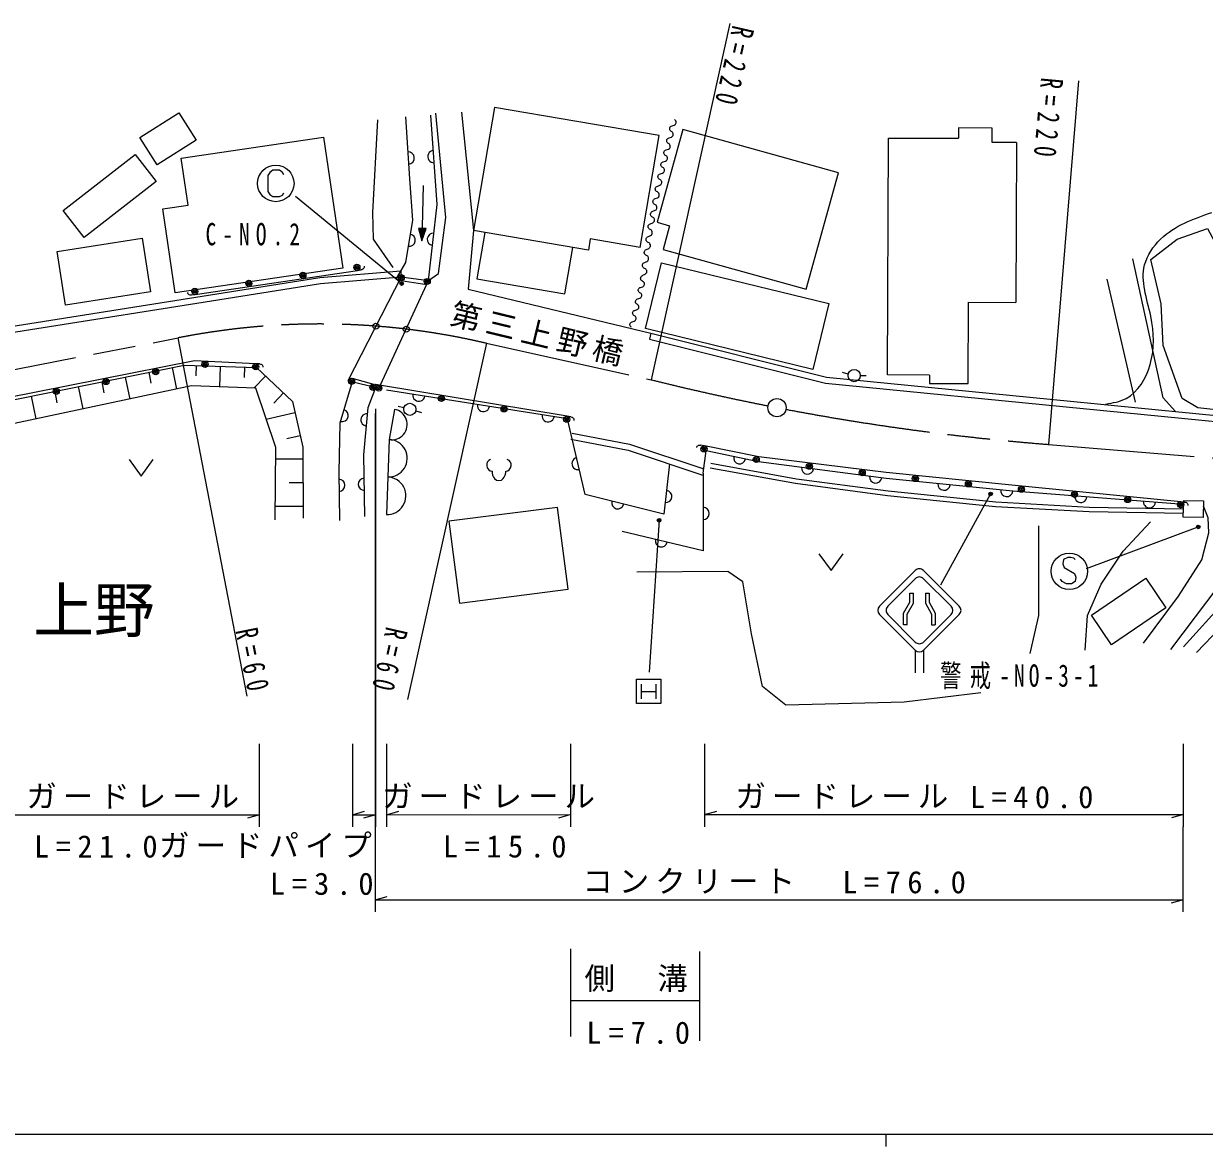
# Model space of a CAD drawing. Units: millimetres, scale not verified. Extents: x 40000 to 680000, y 20000 to 380000.
# Drawn here: x 197043 to 294215, y 204000 to 296352 of the extents above; entities that cross this region are included whole.
import ezdxf
from ezdxf.enums import TextEntityAlignment as Align

# ---------------------------------------------------------------- set-up
doc = ezdxf.new("R2010")
doc.units = ezdxf.units.MM
doc.header["$LTSCALE"] = 1000
doc.header["$PDMODE"] = 32
doc.header["$PDSIZE"] = 500
doc.linetypes.add('CHAIN', pattern=[18.5, 12, -1.5, 3.5, -1.5])
for name, color, linetype, lineweight in [('M-BGD', 7, 'Continuous', 13), ('M-BMK', 2, 'CHAIN', 13), ('M-BMK-SRVR', 3, 'Continuous', 13), ('M-STR-HTXT', 7, 'Continuous', 13), ('M-STR-STR1', 1, 'Continuous', 13), ('M-STR-STRC', 7, 'Continuous', 13), ('M-TTL-BAND', 7, 'Continuous', 13)]:
    doc.layers.add(name, color=color, linetype=linetype, lineweight=lineweight)
doc.layers.add('M-BMK-HTXT', color=7, linetype='Continuous')
doc.layers.add('M-OTRS', color=6, linetype='Continuous')
doc.styles.add('ＭＳ ゴシック', font='')
doc.styles.get('ＭＳ ゴシック').set_extended_font_data('MS Gothic')

msp = doc.modelspace()

# ---------------------------------------------------------------- linework, layer by layer
at = {"layer": 'M-BGD'}
for p, q in [((247781, 277937), (249348, 287140)), ((278746, 286564), (278692, 273411)), ((229937, 283049), (229821, 278499)), ((243520, 277728), (234068, 279338)), ((211169, 274082), (224508, 276058)), ((224508, 276058), (224805, 276102)), ((228081, 276010), (228121, 275511)), ((228095, 275218), (230225, 274896)), ((286192, 275329), (288532, 265210)), ((210873, 274038), (211169, 274082)), ((211240, 268225), (211213, 267382)), ((216452, 268355), (216152, 268369)), ((205406, 267278), (205772, 265473)), ((207342, 267670), (207523, 266776)), ((209278, 268061), (209635, 266293)), ((213230, 268161), (213175, 266467)), ((215220, 268096), (215192, 267245)), ((216951, 267366), (216002, 266364)), ((264908, 267524), (264424, 267647)), ((265893, 267410), (266393, 267420)), ((271593, 267438), (268132, 267452)), ((201535, 266494), (201908, 264653)), ((203471, 266886), (203655, 265975)), ((225865, 266670), (224102, 267173)), ((226318, 266620), (226022, 266669)), ((241775, 264054), (226318, 266620)), ((197664, 265711), (198044, 263833)), ((199600, 266103), (199788, 265173)), ((218424, 265971), (217636, 265138)), ((219374, 264334), (217016, 263798)), ((228345, 264741), (227858, 264855)), ((229316, 264500), (229799, 264374)), ((242071, 264005), (241775, 264054)), ((219801, 262454), (218715, 262207)), ((253082, 261615), (252788, 261675)), ((220021, 260538), (217785, 260523)), ((252967, 259367), (253202, 261222)), ((220034, 258587), (218903, 258580)), ((220047, 256636), (217760, 256621)), ((292585, 256998), (292287, 257027))]:
    msp.add_line(p, q, dxfattribs=at)
for points in [[(211245, 286771), (208033, 284735), (206611, 286979), (209822, 289015)], [(207943, 283378), (202018, 278764), (200293, 280980), (206217, 285594)], [(229821, 278499), (230166, 279490), (229527, 279507)], [(229824, 278619), (230105, 279452), (229586, 279465)], [(229827, 278739), (230044, 279413), (229645, 279424)], [(229830, 278859), (229983, 279375), (229704, 279382)], [(229833, 278979), (229922, 279336), (229762, 279340)], [(229837, 279139), (229861, 279298), (229821, 279299)], [(294480, 279500), (296616, 275533), (299820, 273245), (302211, 266432), (302262, 264957), (300991, 263940), (293668, 264753), (292397, 265515), (290820, 269888), (290667, 273295), (289802, 276956), (291988, 278635)], [(207492, 274287), (200481, 273201), (199798, 277608), (206809, 278695)], [(261979, 267910), (248213, 271280), (249537, 276689), (263303, 273319)], [(240985, 256561), (232047, 255419), (232906, 248694), (241845, 249836)], [(294102, 255716), (292476, 255765), (292517, 257139), (294143, 257090)], [(291052, 248293), (286583, 245249), (284919, 247693), (289388, 250737)]]:
    msp.add_lwpolyline(points, close=True, dxfattribs=at)
for points in [[(228482, 288689), (228808, 283579), (229036, 280195), (228483, 276712), (227702, 275378)], [(230371, 275216), (231175, 275805), (231786, 280407), (230961, 288979)], [(230371, 275216), (231086, 281464), (230565, 288819)], [(233073, 289080), (234068, 279338), (233628, 274500), (248666, 270894), (248544, 270409)], [(249348, 287140), (235789, 289448), (234068, 279338)], [(227466, 276288), (225839, 278627), (225788, 280814), (226193, 288441)], [(264105, 284084), (251302, 287655), (249171, 280015)], [(250359, 287474), (250305, 287508), (250256, 287562), (250226, 287611), (250216, 287655), (250211, 287719), (250230, 287798), (250264, 287852), (250293, 287886), (250342, 287916), (250411, 287941), (250593, 288001), (250666, 288046), (250696, 288080), (250730, 288134), (250744, 288193), (250744, 288277), (250719, 288346), (250689, 288395), (250655, 288424), (250601, 288458)], [(278746, 286564), (276737, 286573), (276741, 287756), (273985, 287767), (273981, 286919)], [(210007, 285293), (221729, 287024), (223322, 276234)], [(250118, 286490), (250064, 286524), (250014, 286578), (249985, 286627), (249975, 286671), (249970, 286735), (249989, 286813), (250023, 286868), (250052, 286902), (250101, 286932), (250170, 286957), (250352, 287017), (250425, 287061), (250454, 287096), (250489, 287150), (250503, 287209), (250503, 287293), (250478, 287361), (250448, 287410), (250414, 287440), (250359, 287474)], [(268132, 267452), (268212, 286943), (273981, 286919)], [(249877, 285505), (249823, 285539), (249773, 285593), (249744, 285642), (249733, 285686), (249728, 285750), (249748, 285829), (249782, 285883), (249811, 285918), (249860, 285948), (249929, 285972), (250110, 286032), (250184, 286077), (250213, 286111), (250247, 286166), (250262, 286225), (250262, 286308), (250237, 286377), (250207, 286426), (250172, 286455), (250118, 286490)], [(208506, 281110), (210579, 281416), (210007, 285293)], [(249636, 284521), (249581, 284555), (249532, 284609), (249502, 284658), (249492, 284702), (249487, 284766), (249506, 284845), (249541, 284899), (249570, 284934), (249619, 284963), (249688, 284988), (249869, 285048), (249943, 285093), (249972, 285127), (250006, 285181), (250021, 285240), (250020, 285324), (249995, 285393), (249966, 285442), (249931, 285471), (249877, 285505)], [(249395, 283537), (249340, 283571), (249291, 283625), (249261, 283674), (249251, 283718), (249246, 283782), (249265, 283860), (249299, 283915), (249329, 283949), (249378, 283979), (249446, 284004), (249628, 284064), (249702, 284108), (249731, 284143), (249765, 284197), (249780, 284256), (249779, 284340), (249754, 284408), (249725, 284457), (249690, 284487), (249636, 284521)], [(249663, 277780), (261431, 274498), (264105, 284084)], [(249196, 282505), (249138, 282537), (249084, 282590), (249051, 282639), (249038, 282685), (249029, 282751), (249045, 282833), (249078, 282891), (249106, 282928), (249156, 282962), (249225, 282991), (249410, 283063), (249484, 283113), (249513, 283150), (249545, 283208), (249557, 283270), (249553, 283356), (249523, 283426), (249490, 283475), (249452, 283504), (249395, 283537)], [(248998, 281473), (248940, 281505), (248886, 281558), (248853, 281608), (248840, 281653), (248831, 281719), (248847, 281801), (248880, 281859), (248908, 281896), (248957, 281930), (249027, 281959), (249212, 282031), (249286, 282081), (249314, 282118), (249347, 282176), (249359, 282238), (249354, 282324), (249325, 282394), (249291, 282443), (249254, 282472), (249196, 282505)], [(223322, 276234), (209527, 274197), (208506, 281110)], [(248799, 280441), (248742, 280473), (248688, 280526), (248654, 280576), (248642, 280621), (248633, 280687), (248649, 280769), (248681, 280827), (248710, 280864), (248759, 280898), (248829, 280927), (249014, 280999), (249088, 281049), (249116, 281086), (249149, 281144), (249161, 281206), (249156, 281292), (249126, 281362), (249093, 281411), (249056, 281440), (248998, 281473)], [(248601, 279409), (248543, 279441), (248489, 279494), (248456, 279544), (248443, 279589), (248434, 279655), (248450, 279737), (248483, 279795), (248511, 279833), (248561, 279866), (248630, 279895), (248815, 279967), (248889, 280017), (248918, 280054), (248950, 280112), (248962, 280174), (248957, 280260), (248928, 280330), (248895, 280379), (248857, 280408), (248799, 280441)], [(249171, 280015), (250206, 279727), (249663, 277780)], [(235000, 279179), (234349, 275355), (241591, 274122), (242242, 277946)], [(248450, 278345), (248390, 278375), (248332, 278427), (248295, 278475), (248280, 278521), (248268, 278588), (248280, 278673), (248310, 278734), (248338, 278773), (248386, 278810), (248456, 278843), (248641, 278926), (248714, 278980), (248741, 279020), (248772, 279081), (248781, 279145), (248772, 279233), (248738, 279302), (248702, 279351), (248662, 279378), (248601, 279409)], [(247781, 277937), (243675, 278637), (243520, 277728)], [(248300, 277281), (248239, 277312), (248181, 277363), (248145, 277412), (248129, 277457), (248117, 277524), (248129, 277609), (248160, 277670), (248187, 277710), (248235, 277746), (248305, 277780), (248491, 277862), (248563, 277917), (248591, 277956), (248621, 278017), (248630, 278081), (248621, 278169), (248587, 278239), (248551, 278287), (248511, 278315), (248450, 278345)], [(248149, 276218), (248088, 276248), (248030, 276299), (247994, 276348), (247979, 276394), (247966, 276460), (247979, 276546), (248009, 276606), (248036, 276646), (248085, 276682), (248155, 276716), (248340, 276798), (248413, 276853), (248440, 276892), (248470, 276953), (248479, 277017), (248470, 277105), (248437, 277175), (248400, 277224), (248361, 277251), (248300, 277281)], [(291842, 264444), (290820, 265566), (288327, 277007)], [(151294, 274617), (162345, 271337), (164657, 271269), (176277, 268898), (179875, 268899), (211213, 273858), (221423, 275471), (228081, 276010)], [(225065, 276393), (225071, 276353), (225060, 276291), (225037, 276237), (224995, 276180), (224950, 276143), (224884, 276113), (224805, 276102)], [(247998, 275154), (247938, 275184), (247880, 275236), (247843, 275284), (247828, 275330), (247816, 275397), (247828, 275482), (247858, 275543), (247885, 275582), (247934, 275619), (248004, 275652), (248189, 275734), (248262, 275789), (248289, 275829), (248320, 275890), (248329, 275953), (248319, 276041), (248286, 276111), (248249, 276160), (248210, 276187), (248149, 276218)], [(151151, 274138), (162265, 270839), (164600, 270771), (176227, 268398), (179914, 268399), (211291, 273364), (221482, 274974), (228121, 275511)], [(247768, 274209), (247716, 274242), (247669, 274294), (247640, 274340), (247630, 274383), (247625, 274444), (247644, 274520), (247676, 274572), (247705, 274605), (247752, 274634), (247817, 274658), (247992, 274715), (248062, 274758), (248090, 274791), (248123, 274843), (248137, 274900), (248136, 274980), (248112, 275046), (248084, 275093), (248050, 275121), (247998, 275154)], [(210873, 274038), (210793, 274027), (210742, 274029), (210679, 274050), (210635, 274074), (210599, 274109), (210561, 274164), (210544, 274212), (210539, 274242)], [(247538, 273265), (247486, 273297), (247439, 273349), (247410, 273396), (247400, 273438), (247395, 273499), (247414, 273575), (247446, 273627), (247474, 273660), (247521, 273689), (247587, 273713), (247761, 273771), (247832, 273813), (247860, 273847), (247893, 273899), (247907, 273955), (247906, 274036), (247882, 274101), (247854, 274148), (247820, 274177), (247768, 274209)], [(247308, 272320), (247256, 272353), (247209, 272404), (247180, 272451), (247170, 272494), (247165, 272555), (247184, 272630), (247216, 272683), (247244, 272716), (247291, 272744), (247357, 272768), (247531, 272826), (247602, 272869), (247630, 272902), (247663, 272954), (247676, 273011), (247676, 273091), (247652, 273157), (247623, 273204), (247590, 273232), (247538, 273265)], [(271593, 267438), (271590, 266751), (274779, 266752), (274806, 273427), (278692, 273411)], [(247078, 271375), (247026, 271408), (246978, 271460), (246950, 271507), (246940, 271549), (246935, 271610), (246953, 271686), (246986, 271738), (247014, 271771), (247061, 271800), (247127, 271824), (247301, 271881), (247372, 271924), (247400, 271957), (247433, 272009), (247446, 272066), (247446, 272146), (247422, 272212), (247393, 272259), (247360, 272287), (247308, 272320)], [(248544, 270409), (263026, 266776), (305441, 262604)], [(248666, 270894), (263112, 267269), (305490, 263101)], [(190890, 264340), (210245, 268257), (216215, 268064), (219161, 265273), (220014, 261514), (220053, 255661)], [(216152, 268369), (211117, 268605), (195586, 265535)], [(216452, 268355), (216531, 268352), (216581, 268339), (216639, 268306), (216678, 268275), (216706, 268233), (216733, 268172), (216741, 268122), (216740, 268092)], [(217753, 255544), (217791, 261475), (216162, 266358), (210852, 266552), (192402, 262635)], [(224075, 266878), (223077, 263489), (222977, 259467), (223028, 255495)], [(225128, 255804), (225031, 260888), (225385, 264781), (225964, 266294)], [(225685, 266471), (225692, 266511), (225721, 266567), (225759, 266611), (225816, 266652), (225871, 266674), (225943, 266682), (226022, 266669)], [(250195, 260133), (249734, 255991), (243268, 257607), (241793, 263836), (226910, 266211)], [(227573, 264621), (227123, 262143), (226898, 255965)], [(242071, 264005), (242150, 263991), (242198, 263973), (242252, 263934), (242287, 263898), (242310, 263853), (242329, 263789), (242331, 263738), (242326, 263709)], [(242173, 262663), (246913, 261754), (253012, 259721)], [(242078, 262172), (246786, 261269), (252948, 259215)], [(252445, 261489), (252452, 261529), (252484, 261583), (252523, 261626), (252582, 261666), (252637, 261685), (252710, 261691), (252788, 261675)], [(292287, 257027), (278372, 258384), (268023, 259418), (257545, 260710), (253082, 261615)], [(205718, 260488), (206718, 259128), (207718, 260488)], [(235479, 260491), (235319, 260411), (235199, 260291), (235159, 260131), (235159, 259971), (235199, 259811), (235319, 259651), (235439, 259571), (235599, 259531), (235599, 259411), (235639, 259211), (235719, 259051), (235799, 258931), (235959, 258811), (236159, 258771), (236359, 258811), (236519, 258931), (236599, 259051), (236679, 259212), (236719, 259412), (236719, 259532), (236879, 259572), (236999, 259652), (237119, 259812), (237159, 259972), (237159, 260132), (237119, 260292), (236999, 260412), (236839, 260492)], [(292507, 256808), (278451, 257896), (268038, 258941), (257529, 260319), (253202, 261222)], [(292485, 256046), (284727, 256185), (277025, 256612), (268133, 257515), (260573, 258512), (253535, 259795)], [(253607, 260189), (260635, 258908), (268179, 257912), (277056, 257011), (284742, 256585), (292492, 256446)], [(252967, 259367), (252968, 252996), (246311, 254564)], [(289198, 245392), (292098, 249244), (294000, 252240), (294570, 254475), (294522, 255711), (294130, 256661)], [(292585, 256998), (292665, 256991), (292714, 256976), (292771, 256940), (292808, 256906), (292833, 256864), (292858, 256801), (292863, 256750), (292860, 256720)], [(280576, 255044), (280576, 247674), (279864, 244535)], [(284396, 244821), (284586, 247674), (285727, 250242), (287533, 252952), (289768, 255378)], [(297967, 255498), (296425, 251479), (291433, 244870)], [(300022, 255240), (298971, 253149), (295870, 248807), (292488, 245085)], [(293559, 244634), (297449, 248694), (299705, 251739), (301583, 255044)], [(262496, 252741), (263496, 251381), (264496, 252741)], [(275831, 241302), (269507, 240540), (259760, 240301), (257858, 241823), (256954, 246150), (256240, 250429), (255004, 251285), (247500, 251236)]]:
    msp.add_lwpolyline(points, dxfattribs=at)
for centre, radius in [((224471, 276305), 250), ((224471, 276305), 150), ((224471, 276305), 50), ((215579, 274988), 250), ((215579, 274988), 150), ((215579, 274988), 50), ((220025, 275647), 250), ((220025, 275647), 150), ((220025, 275647), 50), ((228132, 275466), 250), ((228132, 275466), 150), ((228132, 275466), 50), ((230263, 275143), 250), ((230263, 275143), 150), ((230263, 275143), 50), ((211133, 274330), 250), ((211133, 274330), 150), ((211133, 274330), 50), ((211970, 268315), 250), ((211970, 268315), 150), ((211970, 268315), 50), ((216140, 268120), 250), ((216140, 268120), 150), ((207920, 267718), 250), ((207920, 267718), 150), ((207920, 267718), 50), ((216140, 268120), 50), ((265393, 267401), 500), ((199730, 266099), 250), ((203825, 266909), 250), ((203825, 266909), 150), ((203825, 266909), 50), ((224034, 266933), 250), ((224034, 266933), 150), ((224034, 266933), 50), ((225796, 266430), 250), ((225796, 266430), 150), ((225796, 266430), 50), ((226277, 266373), 250), ((226277, 266373), 150), ((226277, 266373), 50), ((199730, 266099), 150), ((199730, 266099), 50), ((231429, 265518), 250), ((231429, 265518), 150), ((231429, 265518), 50), ((228832, 264626), 500), ((236582, 264662), 250), ((236582, 264662), 150), ((236582, 264662), 50), ((241734, 263807), 250), ((241734, 263807), 150), ((241734, 263807), 50), ((253033, 261370), 250), ((253033, 261370), 150), ((253033, 261370), 50), ((257333, 260498), 250), ((257333, 260498), 150), ((257333, 260498), 50), ((261705, 259945), 250), ((261705, 259945), 150), ((261705, 259945), 50), ((266060, 259408), 250), ((266060, 259408), 150), ((266060, 259408), 50), ((270427, 258926), 250), ((270427, 258926), 150), ((270427, 258926), 50), ((274793, 258490), 250), ((274793, 258490), 150), ((274793, 258490), 50), ((279161, 258056), 250), ((279161, 258056), 150), ((279161, 258056), 50), ((283528, 257630), 250), ((283528, 257630), 150), ((283528, 257630), 50), ((287895, 257204), 250), ((287895, 257204), 150), ((287895, 257204), 50), ((292263, 256779), 250), ((292263, 256779), 150), ((292263, 256779), 50)]:
    msp.add_circle(centre, radius, dxfattribs=at)
for centre, radius, start, end in [((228698, 285300), 500, 273.65096, 93.65096), ((230806, 285412), 500, 94.05605, 274.05605), ((228773, 278539), 500, 260.97885, 80.97885), ((230759, 278609), 500, 83.46983, 263.46983), ((229569, 265787), 500, 170.93047, 350.93047), ((223261, 264114), 500, 253.59695, 73.59695), ((227348, 263382), 1259, 259.70162, 79.70162), ((234885, 264938), 500, 170.93047, 350.93047), ((225291, 263752), 500, 84.81204, 264.81204), ((240202, 264090), 500, 170.93047, 350.93047), ((227067, 260599), 1546, 267.91848, 87.91848), ((242662, 260164), 500, 103.3201, 283.3201), ((255970, 260644), 500, 168.21304, 348.21304), ((261557, 259791), 500, 172.53073, 352.53073), ((222991, 258377), 500, 270.73169, 90.73169), ((225078, 258457), 500, 91.09423, 271.09423), ((226954, 257510), 1546, 267.91848, 87.91848), ((267163, 259056), 500, 172.53073, 352.53073), ((272787, 258465), 500, 174.26997, 354.26997), ((249898, 257457), 500, 263.65183, 83.65183), ((277953, 257946), 500, 174.26997, 354.26997), ((245942, 256939), 500, 165.97022, 345.97022), ((252968, 256065), 500, 270.00647, 90.00647), ((284051, 257463), 500, 175.57163, 355.57163), ((289689, 257026), 500, 175.57163, 355.57163), ((249526, 253807), 500, 166.74314, 346.74314)]:
    msp.add_arc(centre, radius, start, end, dxfattribs=at)
msp.add_open_spline([(286091, 265057), (286679, 265155), (287267, 265254), (287769, 265515), (288760, 266029), (289419, 267175), (289752, 268312), (290138, 269627), (290088, 270932), (289803, 272278), (289487, 273743), (288952, 275166), (289294, 276499), (289495, 277286), (290003, 278042), (290616, 278635), (291774, 279755), (293305, 280288), (294836, 280822)], degree=3, knots=[0, 0, 0, 0, 1, 1, 1, 2, 2, 2, 3, 3, 3, 4, 4, 4, 5, 5, 5, 6, 6, 6, 6], dxfattribs=at)
at = {"layer": 'M-BMK'}
for p, q in [((189538, 266604), (209759, 270502)), ((235124, 270057), (248676, 267060)), ((281413, 261739), (312861, 259130))]:
    msp.add_line(p, q, dxfattribs=at)
for centre, radius, start, end in [((221412, 211645), 60000, 76.78854, 101.19894), ((297021, 461129), 200000, 256.0117, 258.84901), ((297021, 461129), 200000, 259.2593, 265.52409)]:
    msp.add_arc(centre, radius, start, end, dxfattribs=at)
at = {"layer": 'M-BMK-SRVR'}
msp.add_circle((259042, 264768), 750, dxfattribs=at)
at = {"layer": 'M-OTRS'}
for p in [(226033, 271466), (228535, 271220)]:
    msp.add_point(p, dxfattribs=at)
at = {"layer": 'M-STR-HTXT'}
for p, q in [((255155, 296352), (248676, 267060)), ((281413, 261739), (283893, 291636)), ((215437, 241044), (209759, 270502)), ((235124, 270057), (228646, 240764)), ((226026, 230284), (226022, 264669)), ((225964, 264294), (225969, 223284)), ((216456, 230283), (216455, 237114)), ((224106, 237115), (224107, 230284)), ((226913, 237116), (226914, 230284)), ((242075, 230286), (242074, 237117)), ((253085, 237118), (253086, 230287)), ((292510, 230292), (292510, 237123)), ((195590, 231281), (216456, 231283)), ((216456, 231283), (215456, 231003)), ((224107, 231284), (225107, 231564)), ((224107, 231284), (226026, 231284)), ((226026, 231284), (225026, 231004)), ((226914, 231284), (227914, 231564)), ((226914, 231284), (242075, 231286)), ((242075, 231286), (241075, 231006)), ((253086, 231287), (254086, 231567)), ((253086, 231287), (292510, 231292)), ((292510, 231292), (291510, 231011)), ((292480, 223292), (292479, 230292)), ((225969, 224284), (226969, 224564)), ((225969, 224284), (292480, 224292)), ((292480, 224292), (291480, 224011)), ((242064, 213029), (242063, 220254)), ((252705, 212693), (252705, 220042)), ((242064, 215996), (252710, 215997))]:
    msp.add_line(p, q, dxfattribs=at)
at = {"layer": 'M-STR-STR1'}
for p, q in [((228121, 275511), (223711, 266969)), ((226286, 266326), (230371, 275216)), ((228121, 275511), (230371, 275216)), ((226286, 266326), (223711, 266969))]:
    msp.add_line(p, q, dxfattribs=at)
at = {"layer": 'M-STR-STRC'}
for p, q in [((228153, 274966), (219418, 282139)), ((276620, 257663), (272485, 250159)), ((249345, 255508), (248526, 243003)), ((284511, 251530), (293715, 254957)), ((270425, 251374), (267481, 248430)), ((271104, 251374), (274048, 248430)), ((268159, 248430), (270425, 250696)), ((271104, 250696), (273370, 248430)), ((269964, 249507), (270264, 249507)), ((271264, 249507), (271564, 249507)), ((267481, 247751), (270425, 244807)), ((268159, 247751), (270425, 245485)), ((269765, 246890), (269465, 246890)), ((274048, 247751), (271104, 244807)), ((271104, 245485), (273370, 247751)), ((271765, 246890), (272065, 246890)), ((270425, 244807), (270426, 242957)), ((271104, 244807), (271105, 242957)), ((247877, 242019), (247877, 240819)), ((249077, 242019), (249077, 240819)), ((247877, 241419), (249077, 241419))]:
    msp.add_line(p, q, dxfattribs=at)
for points in [[(218455, 283926), (218335, 284106), (218095, 284286), (217555, 284286), (217315, 284106), (217135, 283866), (217135, 282546), (217315, 282306), (217555, 282126), (218095, 282126), (218335, 282246), (218455, 282426)], [(283578, 252265), (283458, 252385), (283218, 252445), (282978, 252445), (282618, 252265), (282558, 251905), (282678, 251605), (283518, 251125), (283638, 250825), (283578, 250465), (283278, 250285), (282858, 250285), (282498, 250465), (282378, 250645)], [(269465, 246890), (269465, 247862), (269964, 248753), (269964, 249507)], [(269765, 246890), (269765, 247784), (270264, 248675), (270264, 249507)], [(271264, 249507), (271264, 248675), (271765, 247784), (271765, 246890)], [(271564, 249507), (271564, 248753), (272065, 247862), (272065, 246890)]]:
    msp.add_lwpolyline(points, dxfattribs=at)
msp.add_lwpolyline([(247477, 240419), (247477, 242419), (249477, 242419), (249477, 240419)], close=True, dxfattribs=at)
for centre, radius in [((217795, 283206), 1500), ((228153, 274966), 150), ((228153, 274966), 90), ((228153, 274966), 30), ((276620, 257663), 150), ((276620, 257663), 90), ((276620, 257663), 30), ((249345, 255508), 150), ((249345, 255508), 90), ((249345, 255508), 30), ((293715, 254957), 150), ((293715, 254957), 90), ((293715, 254957), 30), ((283098, 251305), 1500)]:
    msp.add_circle(centre, radius, dxfattribs=at)
for centre, start, end in [((270764, 251035), 45.00647, 135.00647), ((270764, 250356), 45.00634, 135.00647), ((267820, 248090), 135.00647, 225.00647), ((268499, 248090), 135.00647, 225.00653), ((273030, 248091), 315.00659, 45.00631), ((273709, 248091), 315.00647, 45.00647), ((270765, 245825), 225.00653, 315.00659), ((270765, 245146), 225.00647, 315.00647)]:
    msp.add_arc(centre, 480, start, end, dxfattribs=at)
at = {"layer": 'M-TTL-BAND'}
for p, q in [((40000, 205000), (579000, 205000)), ((268000, 205000), (268000, 204000))]:
    msp.add_line(p, q, dxfattribs=at)

# ---------------------------------------------------------------- texts
at = {"layer": 'M-BMK-HTXT', "style": 'ＭＳ ゴシック'}
msp.add_text('上野', height=3666, rotation=0.006, dxfattribs=at).set_placement((197826, 245180), align=Align.BOTTOM_LEFT)
at = {"layer": 'M-STR-HTXT', "char_height": 1833, "attachment_point": 7, "style": 'ＭＳ ゴシック'}
for s, insert, rotation in [('\\T1.61;\\W0.7;R=220', (255367, 296290), 257.106), ('\\T1.61;\\W0.7;R=220', (280747, 291962), 264.806), ('\\T1.65;\\W0.7;R=60', (214444, 246426), 281.406), ('\\T1.65;\\W0.7;R=60', (226857, 246817), 257.106), ('\\T1.2;ガードレール', (197273, 231781), 0.006), ('\\T1.2;ガードレール', (226557, 231784), 0.006), ('\\T1.2;ガードレール', (255631, 231787), 0.006), ('\\T1.43;L=40.0', (274914, 231790), 0.006), ('\\T1.43;L=21.0', (197904, 227729), 0.006), ('\\T1.2;ガードパイプ', (208195, 227730), 0.006), ('\\T1.43;L=15.0', (231557, 227733), 0.006), ('\\T1.46;L=3.0', (217310, 224661), 0.006), ('\\T1.2;コンクリート', (243029, 224786), 0.006), ('\\T1.43;L=76.0', (264423, 224788), 0.006), ('\\T1.2;側\u3000溝', (243206, 216699), 0.006), ('\\T1.46;L=7.0', (243356, 212408), 0.006)]:
    msp.add_mtext(s, dxfattribs=dict(at, insert=insert, rotation=rotation))
at = {"layer": 'M-STR-STR1', "insert": (231981, 271469), "char_height": 1833, "attachment_point": 7, "rotation": 346.406, "style": 'ＭＳ ゴシック'}
msp.add_mtext('\\T1.2;第三上野橋', dxfattribs=at)
at = {"layer": 'M-STR-STRC', "char_height": 1833, "attachment_point": 7, "rotation": 0.006, "style": 'ＭＳ ゴシック'}
for s, insert in [('\\T1.58;\\W0.7;C-NO.2', (212021, 278090)), ('\\T1.39;\\W0.7;警戒-NO-3-1', (272472, 241604))]:
    msp.add_mtext(s, dxfattribs=dict(at, insert=insert))

doc.saveas('drawing.dxf')
